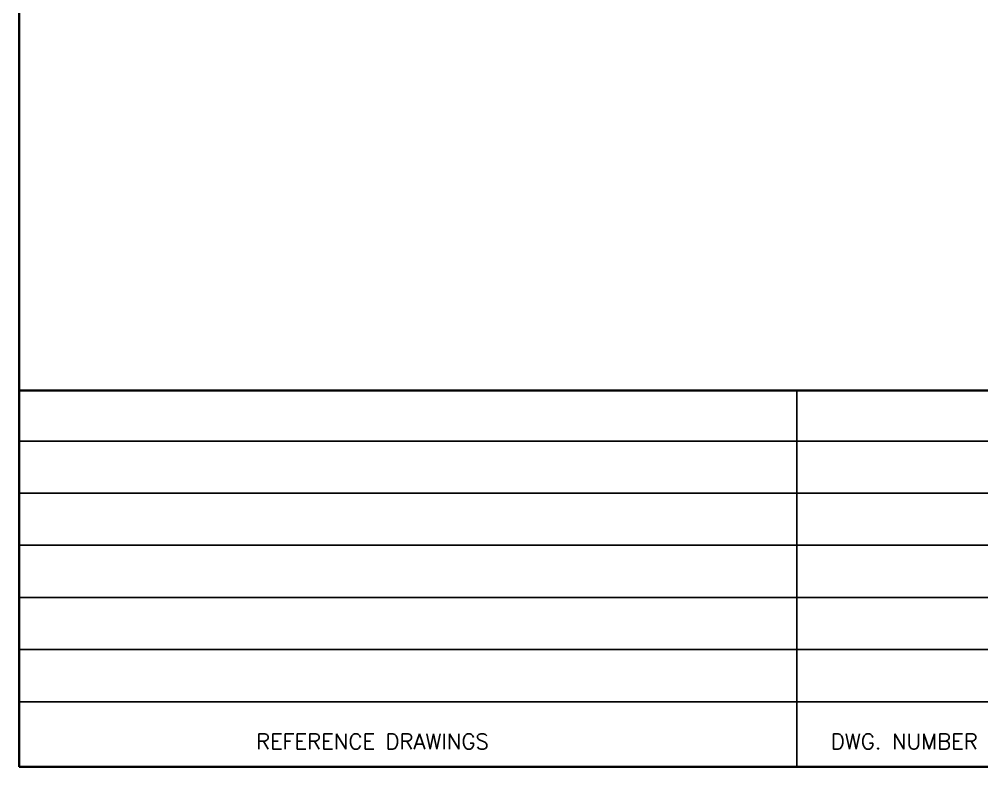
# Model space of a CAD drawing. Header units: inches. Extents: x -3706 to 19254, y 6721 to 14509.
# Drawn here: x 8041 to 10164, y 6721 to 8369 of the extents above; entities that cross this region are included whole.
import ezdxf
from ezdxf.enums import TextEntityAlignment as Align

# ---------------------------------------------------------------- set-up
doc = ezdxf.new("R2010")
doc.units = ezdxf.units.IN
doc.header["$LTSCALE"] = 100
doc.header["$MEASUREMENT"] = 0
for name, color, linetype in [('GT_1', 9, 'Continuous'), ('HELPPOINT', 7, 'Continuous'), ('MEMBER', 7, 'Continuous')]:
    doc.layers.add(name, color=color, linetype=linetype)
doc.styles.add('HTX11', font='O8111901')
doc.styles.add('ROMANS', font='romans', dxfattribs={"height": 3})

# ---------------------------------------------------------------- blocks, each defined once
blk = doc.blocks.new('TPA')
at = {"layer": 'GT_1', "color": 4, "flags": 128}
for points in [[(563383.39, 501946.36), (563383.39, 502273.81)], [(564807.73, 502229.67), (562706.81, 502229.67)], [(564807.73, 502184.44), (562706.81, 502184.44)], [(564807.73, 502139.07), (562706.81, 502139.07)], [(564807.73, 502093.7), (562706.81, 502093.7)], [(564807.73, 502048.33), (562706.81, 502048.33)], [(564807.63, 502002.96), (562706.81, 502002.96)]]:
    blk.add_lwpolyline(points, dxfattribs=at)
at = {"layer": 'HELPPOINT', "color": 4, "lineweight": 35}
for p, q in [((562706.81, 501946.36), (562706.81, 505019.33)), ((562706.81, 501946.36), (562706.81, 505019.33)), ((567131.02, 501946.36), (562706.81, 501946.36)), ((567131.02, 501946.36), (562706.81, 501946.36))]:
    blk.add_line(p, q, dxfattribs=at)
at = {"layer": 'MEMBER', "color": 4, "lineweight": 35}
blk.add_line((562706.81, 502273.81), (567131.02, 502273.81), dxfattribs=at)
blk.add_line((562706.81, 502273.81), (567131.02, 502273.81), dxfattribs=at)
at = {"style": 'HTX11'}
for tag, p in [('A', (566704.26, 502037.07)), ('B', (567038.18, 501963.25))]:
    blk.add_attdef(tag, text='', height=16.84, dxfattribs=at).set_placement(p, align=Align.MIDDLE_CENTER)
at = {"layer": 'MEMBER', "color": 4, "ltscale": 0.8, "style": 'ROMANS'}
for s, p in [('REFERENCE DRAWINGS', (562912.91, 501961.64)), ('DWG. NUMBER', (563413.17, 501961.64))]:
    blk.add_text(s, height=13.4948, dxfattribs=at).set_placement(p)

msp = doc.modelspace()

# ---------------------------------------------------------------- block references
at = {"xscale": 2.534400000000687, "yscale": 2.534399999999096, "zscale": 2.534400000000001}
msp.add_blockref('TPA', (-1418083.1, -1265412), dxfattribs=at)

doc.saveas('drawing.dxf')
